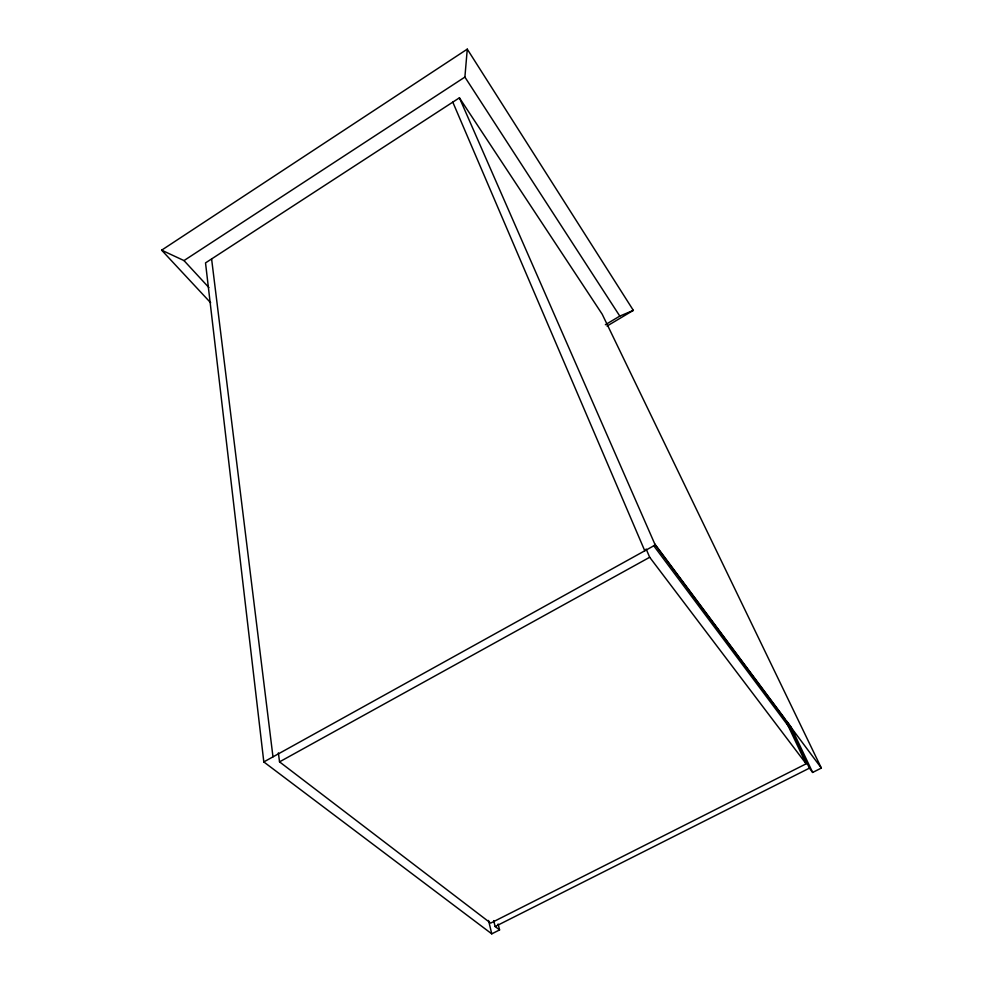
<?xml version="1.0" encoding="UTF-8"?>
<svg xmlns="http://www.w3.org/2000/svg" width="983" height="983" viewBox="0 0 983 983"><rect width="100%" height="100%" fill="white"/><g stroke="black" fill="none" stroke-linecap="round" stroke-linejoin="round"><path stroke-width="1.47" d="M467.269 49.15L633.347 310.37L619.806 316.096L464.898 77.079L467.269 49.15L161.642 250.173L210.669 302.789M161.642 250.173L183.993 260.581L464.898 77.079M787.801 722.64L809.414 768.153L812.658 772.441L821.358 768.067L602.21 314.228L459.417 97.821L205.521 262.903L263.813 761.936L491.758 933.85L499.573 929.918L498.123 924.008M605.368 324.709L619.806 316.096M607.027 326.061L633.347 310.37M263.813 761.936L655.231 545L821.358 768.067M279.528 761.862L649.689 557.275L806.134 763.816L490.652 923.111L279.528 761.862L278.386 752.88M493.687 920.616L495.137 926.527L809.414 768.153M495.137 926.527L499.573 929.918M183.993 260.581L208.887 287.54M653.572 545.528L794.559 734.387M654.813 544.004L784.52 718.241L806.134 763.816M786.167 720.441L791.045 727.002L812.658 772.441M459.417 97.821L655.231 545M646.138 549.018L649.689 557.275M452.794 102.121L644.774 550.787M488.539 920.444L491.758 933.85M211.603 258.959L272.979 756.849"/></g></svg>
